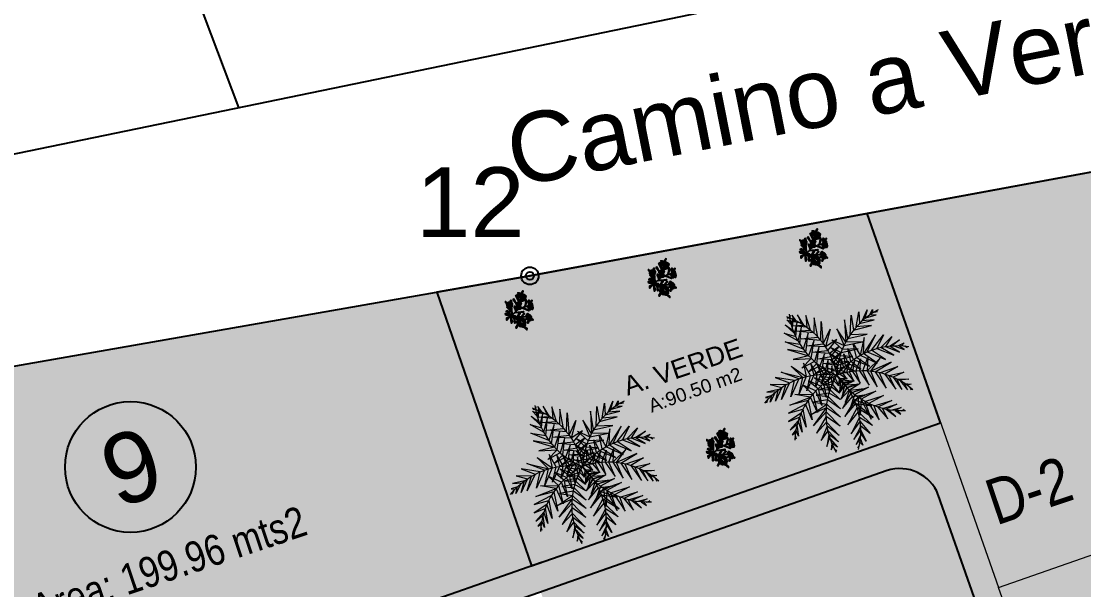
# Model space of a CAD drawing. Header units: millimetres. Extents: x 607619 to 1211550, y 1310734 to 2622648.
# Drawn here: x 607860.08 to 607900.61, y 1311020.18 to 1311041.88 of the extents above; entities that cross this region are included whole.
import ezdxf
from ezdxf.enums import TextEntityAlignment as Align

# ---------------------------------------------------------------- set-up
doc = ezdxf.new("R2010")
doc.units = ezdxf.units.MM
doc.header["$PDMODE"] = 32
doc.header["$PDSIZE"] = 0.3
for name, color, linetype in [('FLORES', 7, 'Continuous'), ('MUEBLES', 1, 'Continuous'), ('PALME-1', 82, 'Continuous'), ('ROTULOS LOTES', 1, 'Continuous'), ('texto', 7, 'Continuous')]:
    doc.layers.add(name, color=color, linetype=linetype)
doc.styles.add('PUNTOS PI', font='arial.ttf', dxfattribs={"height": 2.75})
doc.styles.add('ROTULOS', font='arial.ttf', dxfattribs={"height": 3})
doc.styles.get("Standard").update_dxf_attribs({"font": 'arial.ttf'})
doc.styles.add('TSN - Arial Narrow', font='ARIALN.TTF')
doc.dimstyles.new('COTAS LINDEROS', dxfattribs={"dimscale": 40, "dimtxt": 2.75, "dimasz": 0.06, "dimexe": 0.005, "dimexo": 0.005, "dimgap": 0.005, "dimtad": 2, "dimzin": 0, "dimdsep": 46, "dimtxsty": 'PUNTOS PI', "dimcen": 0.09, "dimclrd": 1, "dimclre": 1, "dimclrt": 3, "dimadec": 0, "dimazin": 0, "dimtfac": 1, "dimtofl": 0, "dimtmove": 0, "dimatfit": 3, "dimldrblk": 'ARCHTICK', "dimfxl": 1, "dimtolj": 1, "dimtzin": 0, "dimarcsym": 0})

# ---------------------------------------------------------------- blocks, each defined once
blk = doc.blocks.new('A$C48C97B70')
at = {"layer": 'PALME-1', "lineweight": 5}
for p, q in [((2.072, 6.54), (2.171, 6.533)), ((2.216, 6.497), (2.072, 6.54)), ((2.109, 6.384), (2.41, 6.325)), ((2.556, 6.176), (2.109, 6.384)), ((2.315, 6.6), (2.309, 6.418)), ((2.41, 6.325), (2.315, 6.6)), ((2.552, 6.547), (2.605, 6.122)), ((2.687, 6.026), (2.552, 6.547)), ((2.903, 6.407), (2.793, 5.89)), ((2.912, 5.72), (2.903, 6.407)), ((3.221, 6.198), (3.009, 5.561)), ((3.129, 5.334), (3.221, 6.198)), ((2.171, 6.148), (2.687, 6.026)), ((2.793, 5.89), (2.171, 6.148)), ((2.251, 5.877), (2.912, 5.72)), ((3.009, 5.561), (2.251, 5.877)), ((3.21, 5.152), (3.477, 5.948)), ((3.477, 5.948), (3.277, 4.976)), ((2.388, 5.472), (3.129, 5.334)), ((3.21, 5.152), (2.388, 5.472)), ((3.277, 4.976), (3.756, 5.506)), ((3.756, 5.506), (3.328, 4.818)), ((2.535, 5.1), (3.277, 4.976)), ((3.328, 4.818), (2.535, 5.1)), ((2.683, 4.767), (3.377, 4.635)), ((3.409, 4.484), (2.683, 4.767)), ((3.909, 4.977), (3.328, 4.818)), ((3.377, 4.635), (3.909, 4.977)), ((1.109, 4.315), (1.959, 3.803)), ((1.771, 3.798), (1.109, 4.315)), ((1.619, 4.431), (2.125, 3.798)), ((1.959, 3.803), (1.619, 4.431)), ((2.169, 4.399), (2.125, 3.798)), ((2.314, 3.783), (2.169, 4.399)), ((2.483, 4.305), (2.467, 3.763)), ((2.621, 3.736), (2.483, 4.305)), ((2.871, 4.392), (3.435, 4.33)), ((3.454, 4.176), (2.871, 4.392)), ((3.925, 4.65), (3.409, 4.484)), ((3.435, 4.33), (3.925, 4.65)), ((3.893, 4.364), (3.454, 4.176)), ((3.464, 4.032), (3.893, 4.364)), ((3.945, 3.747), (4.03, 4.282)), ((4.03, 4.282), (4.076, 3.806)), ((4.221, 3.864), (4.266, 4.448)), ((4.266, 4.448), (4.368, 3.915)), ((4.516, 3.959), (4.561, 4.59)), ((4.561, 4.59), (4.7, 4.004)), ((5.099, 4.709), (4.7, 4.004)), ((4.863, 4.035), (5.099, 4.709)), ((5.621, 4.675), (4.863, 4.035)), ((5.049, 4.06), (5.621, 4.675)), ((5.248, 4.076), (5.963, 4.571)), ((5.963, 4.571), (5.505, 4.079)), ((5.691, 4.07), (6.298, 4.391)), ((6.298, 4.391), (5.897, 4.047)), ((0.485, 3.926), (0.936, 3.651)), ((1.136, 3.706), (0.485, 3.926)), ((0.788, 4.157), (1.318, 3.745)), ((1.572, 3.782), (0.788, 4.157)), ((1.771, 3.798), (1.195, 3.13)), ((1.595, 3.144), (1.959, 3.803)), ((2.125, 3.798), (1.595, 3.144)), ((2.742, 4.179), (2.773, 3.702)), ((2.911, 3.665), (2.742, 4.179)), ((2.956, 4.034), (3.027, 3.628)), ((3.19, 3.57), (2.956, 4.034)), ((3.012, 4.138), (3.464, 4.032)), ((3.469, 3.911), (3.012, 4.138)), ((3.181, 3.857), (3.468, 3.739)), ((3.462, 3.617), (3.181, 3.857)), ((3.468, 3.739), (3.827, 4.113)), ((3.827, 4.113), (3.469, 3.911)), ((3.685, 3.61), (3.842, 4.104)), ((3.842, 4.104), (3.836, 3.693)), ((4.076, 3.806), (4.544, 3.399)), ((4.544, 3.399), (4.221, 3.864)), ((4.368, 3.915), (4.964, 3.413)), ((4.964, 3.413), (4.516, 3.959)), ((4.7, 4.004), (5.327, 3.442)), ((5.327, 3.442), (4.863, 4.035)), ((5.049, 4.06), (5.724, 3.492)), ((5.724, 3.492), (5.248, 4.076)), ((5.505, 4.079), (6.145, 3.565)), ((6.145, 3.565), (5.691, 4.07)), ((5.897, 4.047), (6.422, 3.625)), ((6.068, 4.019), (6.59, 4.15)), ((6.422, 3.625), (6.068, 4.019)), ((6.59, 4.15), (6.19, 3.993)), ((6.261, 3.976), (6.658, 3.683)), ((6.462, 3.919), (6.749, 3.967)), ((6.658, 3.683), (6.462, 3.919)), ((6.749, 3.967), (6.592, 3.874)), ((6.706, 3.831), (6.813, 3.725)), ((6.813, 3.725), (6.759, 3.809)), ((0.108, 3.437), (0.277, 3.37)), ((0.398, 3.434), (0.108, 3.437)), ((0.236, 3.642), (0.655, 3.551)), ((0.772, 3.596), (0.236, 3.642)), ((0.588, 3.523), (0.242, 3.171)), ((0.242, 3.171), (0.398, 3.434)), ((0.936, 3.651), (0.485, 3.15)), ((0.485, 3.15), (0.772, 3.596)), ((1.318, 3.745), (0.768, 3.135)), ((0.768, 3.135), (1.136, 3.706)), ((1.195, 3.13), (1.572, 3.782)), ((1.958, 3.173), (2.314, 3.783)), ((2.467, 3.763), (1.958, 3.173)), ((2.375, 3.225), (2.621, 3.736)), ((2.773, 3.702), (2.375, 3.225)), ((2.661, 3.273), (2.911, 3.665)), ((3.027, 3.628), (2.661, 3.273)), ((2.982, 3.339), (3.19, 3.57)), ((3.302, 3.524), (2.982, 3.339)), ((3.333, 3.347), (3.387, 2.981)), ((3.581, 3.546), (3.927, 3.415)), ((3.927, 3.415), (3.685, 3.61)), ((3.836, 3.693), (4.254, 3.401)), ((4.254, 3.401), (3.945, 3.747)), ((0.172, 3.309), (0.083, 3.188)), ((0.083, 3.188), (0.123, 3.278)), ((2.305, 2.87), (2.804, 2.657)), ((2.885, 2.79), (2.305, 2.87)), ((2.517, 3.065), (2.973, 2.919)), ((3.058, 3.034), (2.517, 3.065)), ((3.248, 3.258), (2.731, 3.212)), ((2.731, 3.212), (3.134, 3.129)), ((2.973, 2.919), (3.27, 2.374)), ((3.331, 2.658), (3.058, 3.034)), ((3.134, 3.129), (3.331, 2.658)), ((3.387, 2.981), (3.248, 3.258)), ((3.534, 3.189), (3.34, 2.708)), ((3.34, 2.708), (3.598, 3.029)), ((3.647, 2.918), (3.373, 2.451)), ((3.494, 3.304), (3.845, 3.186)), ((3.845, 3.186), (3.534, 3.189)), ((3.598, 3.029), (4.106, 2.989)), ((4.106, 2.989), (3.647, 2.918)), ((2.103, 2.613), (2.646, 2.352)), ((2.729, 2.522), (2.103, 2.613)), ((3.166, 1.967), (2.729, 2.522)), ((2.804, 2.657), (3.166, 1.967)), ((3.27, 2.374), (2.885, 2.79)), ((3.373, 2.451), (3.71, 2.789)), ((3.785, 2.652), (3.45, 2.173)), ((3.45, 2.173), (3.866, 2.519)), ((3.953, 2.391), (3.586, 1.876)), ((3.71, 2.789), (4.331, 2.805)), ((4.331, 2.805), (3.785, 2.652)), ((3.866, 2.519), (4.646, 2.527)), ((4.646, 2.527), (3.953, 2.391)), ((1.792, 1.596), (2.581, 2.199)), ((2.516, 2.023), (1.792, 1.596)), ((1.871, 2.113), (2.646, 2.352)), ((2.581, 2.199), (1.871, 2.113)), ((2.516, 2.023), (2.926, 1.242)), ((3.06, 1.619), (2.581, 2.199)), ((2.646, 2.352), (3.06, 1.619)), ((3.586, 1.876), (4.066, 2.239)), ((3.926, 1.441), (4.066, 2.239)), ((4.172, 2.112), (3.926, 1.441)), ((4.066, 2.239), (4.908, 2.274)), ((4.908, 2.274), (4.172, 2.112)), ((4.35, 1.136), (4.172, 2.112)), ((4.3, 1.974), (5.183, 1.983)), ((4.3, 1.974), (4.35, 1.136)), ((5.183, 1.983), (4.444, 1.835)), ((2.457, 1.832), (1.821, 1.24)), ((1.821, 1.24), (2.399, 1.582)), ((2.399, 1.582), (2.764, 0.846)), ((2.926, 1.242), (2.457, 1.832)), ((4.444, 1.835), (4.68, 0.999)), ((4.68, 0.999), (4.639, 1.669)), ((4.639, 1.669), (5.461, 1.659)), ((5.461, 1.659), (4.789, 1.558)), ((4.789, 1.558), (5.053, 0.924)), ((5.053, 0.924), (4.963, 1.444)), ((4.963, 1.444), (5.636, 1.437)), ((5.636, 1.437), (5.112, 1.358)), ((2.369, 1.398), (1.925, 0.874)), ((1.925, 0.874), (2.347, 1.192)), ((2.338, 1.019), (2.097, 0.538)), ((2.647, 0.589), (2.338, 1.019)), ((2.347, 1.192), (2.647, 0.589)), ((2.764, 0.846), (2.369, 1.398)), ((5.112, 1.358), (5.431, 0.925)), ((5.431, 0.925), (5.223, 1.3)), ((5.289, 1.268), (5.782, 1.241)), ((5.782, 1.241), (5.48, 1.184)), ((5.48, 1.184), (5.67, 0.964)), ((5.67, 0.964), (5.609, 1.136)), ((5.724, 1.097), (5.874, 1.11)), ((5.874, 1.11), (5.78, 1.08)), ((2.097, 0.538), (2.337, 0.894)), ((2.351, 0.612), (2.242, 0.343)), ((2.242, 0.343), (2.366, 0.476)), ((2.338, 0.821), (2.539, 0.37)), ((2.539, 0.37), (2.351, 0.612)), ((2.384, 0.355), (2.464, 0.229)), ((2.464, 0.229), (2.394, 0.298))]:
    blk.add_line(p, q, dxfattribs=at)
for points in [[(2.17, 5.812), (1.897, 6.276), (2.16, 5.937)], [(2.155, 6.219), (2.027, 6.48), (2.16, 6.356)], [(2.156, 6.01), (2.325, 6.474), (2.155, 6.219)], [(2.17, 6.478), (2.241, 6.61), (2.176, 6.535)], [(2.191, 5.641), (2.448, 6.263), (2.17, 5.812)], [(2.227, 5.436), (1.748, 5.928), (2.191, 5.641)], [(2.271, 5.255), (2.584, 6.015), (2.227, 5.436)], [(4.393, 4.884), (4.496, 5.717), (4.256, 4.754)], [(4.545, 5.014), (4.834, 5.833), (4.75, 5.166)], [(4.907, 5.267), (5.211, 5.884), (5.087, 5.37)], [(5.242, 5.447), (5.588, 5.859), (5.357, 5.498)], [(5.621, 5.597), (5.824, 5.804), (5.752, 5.637)], [(2.346, 5.01), (1.67, 5.556), (2.271, 5.255)], [(2.418, 4.824), (2.773, 5.631), (2.346, 5.01)], [(2.57, 4.504), (2.932, 5.265), (2.495, 4.652)], [(4.256, 4.754), (4.053, 5.439), (4.142, 4.634)], [(4.75, 5.166), (5.571, 5.125), (4.907, 5.267)], [(5.087, 5.37), (5.76, 5.335), (5.242, 5.447)], [(5.424, 5.526), (5.918, 5.521), (5.621, 5.597)], [(5.87, 5.669), (6.018, 5.646), (5.926, 5.682)], [(2.418, 4.824), (1.666, 5.198), (2.495, 4.652)], [(2.749, 4.211), (3.062, 4.925), (2.665, 4.34)], [(4.019, 4.489), (3.686, 5.027), (4.142, 4.634)], [(4.142, 4.634), (4.98, 4.546), (4.256, 4.754)], [(4.393, 4.884), (5.273, 4.819), (4.545, 5.014)], [(2.495, 4.652), (1.781, 4.688), (2.57, 4.504)], [(2.665, 4.34), (2.047, 4.205), (2.57, 4.504)], [(2.936, 3.961), (3.195, 4.526), (2.84, 4.084)], [(3.681, 3.983), (3.437, 4.467), (3.752, 4.108)], [(3.836, 4.239), (3.531, 4.739), (3.925, 4.367)], [(3.925, 4.367), (4.703, 4.31), (4.019, 4.489)], [(2.84, 4.084), (2.267, 3.963), (2.749, 4.211)], [(3.03, 3.852), (2.492, 3.783), (2.936, 3.961)], [(3.112, 3.763), (3.275, 4.247), (3.03, 3.852)], [(3.325, 3.56), (3.354, 3.929), (3.235, 3.642)], [(3.551, 3.72), (3.388, 4.212), (3.624, 3.876)], [(3.624, 3.876), (4.134, 3.884), (3.681, 3.983)], [(3.752, 4.108), (4.371, 4.052), (3.836, 4.239)], [(4.023, 3.434), (4.383, 3.838), (4.165, 3.413)], [(4.318, 3.383), (4.671, 3.85), (4.469, 3.347)], [(4.618, 3.304), (4.996, 3.811), (4.797, 3.243)], [(2.338, 3.057), (1.86, 3.471), (2.176, 2.959)], [(2.614, 3.199), (2.169, 3.579), (2.474, 3.131)], [(2.892, 3.311), (2.453, 3.629), (2.757, 3.26)], [(3.173, 3.397), (2.712, 3.637), (3.007, 3.35)], [(3.235, 3.642), (2.716, 3.653), (3.112, 3.763)], [(3.007, 3.35), (2.918, 2.847), (2.892, 3.311)], [(3.291, 3.426), (3.14, 3.089), (3.173, 3.397)], [(3.504, 3.607), (3.861, 3.703), (3.551, 3.72)], [(3.608, 3.461), (3.828, 3.163), (3.73, 3.458)], [(3.73, 3.458), (4.128, 3.79), (3.902, 3.447)], [(3.902, 3.447), (4.096, 2.975), (4.023, 3.434)], [(4.165, 3.413), (4.34, 2.817), (4.318, 3.383)], [(4.469, 3.347), (4.701, 2.603), (4.618, 3.304)], [(4.951, 3.181), (5.513, 3.622), (4.797, 3.243)], [(1.889, 2.751), (1.05, 2.782), (2.039, 2.865)], [(2.039, 2.865), (1.395, 3.175), (2.176, 2.959)], [(2.176, 2.959), (2.13, 2.118), (2.039, 2.865)], [(2.474, 3.131), (2.407, 2.354), (2.338, 3.057)], [(2.757, 3.26), (2.714, 2.641), (2.614, 3.199)], [(3.645, 3.048), (3.314, 2.661), (3.689, 2.935)], [(3.524, 3.316), (3.359, 2.985), (3.577, 3.207)], [(3.577, 3.207), (4.054, 3.003), (3.645, 3.048)], [(3.689, 2.935), (4.213, 2.799), (3.735, 2.799)], [(4.797, 3.243), (5.023, 2.432), (4.951, 3.181)], [(5.122, 3.102), (5.935, 3.312), (4.951, 3.181)], [(5.122, 3.102), (5.384, 2.259), (5.298, 3.008)], [(5.298, 3.008), (6.166, 3.04), (5.516, 2.873)], [(5.516, 2.873), (5.778, 2.094), (5.667, 2.764)], [(1.737, 2.622), (0.883, 2.467), (1.554, 2.443)], [(1.554, 2.443), (1.465, 1.626), (1.429, 2.305)], [(1.889, 2.751), (1.814, 1.872), (1.737, 2.622)], [(3.815, 2.498), (3.259, 1.952), (3.845, 2.347)], [(3.735, 2.799), (3.284, 2.372), (3.778, 2.649)], [(3.778, 2.649), (4.355, 2.548), (3.815, 2.498)], [(5.667, 2.764), (6.352, 2.708), (5.829, 2.634)], [(5.829, 2.634), (6.043, 1.995), (5.957, 2.518)], [(5.957, 2.518), (6.468, 2.348), (6.047, 2.431)], [(6.097, 2.378), (6.274, 1.917), (6.236, 2.221)], [(1.198, 2.002), (0.737, 1.726), (1.13, 1.897)], [(1.429, 2.305), (0.772, 2.102), (1.299, 2.143)], [(1.299, 2.143), (1.227, 1.473), (1.198, 2.002)], [(3.872, 2.159), (3.253, 1.588), (3.887, 1.994)], [(3.845, 2.347), (4.468, 2.241), (3.872, 2.159)], [(3.887, 1.994), (4.536, 1.694), (3.872, 2.159)], [(3.895, 1.806), (4.452, 1.178), (3.887, 1.994)], [(6.236, 2.221), (6.503, 2.108), (6.321, 2.114)], [(6.394, 2.016), (6.426, 1.87), (6.427, 1.969)], [(0.99, 1.652), (0.753, 1.484), (0.93, 1.529)], [(1.092, 1.835), (1.018, 1.347), (0.99, 1.652)], [(3.895, 1.806), (3.264, 1.188), (3.891, 1.606)], [(3.891, 1.606), (4.315, 0.848), (3.87, 1.351)], [(0.88, 1.418), (0.879, 1.268), (0.858, 1.364)], [(3.87, 1.351), (3.296, 0.762), (3.843, 1.166)], [(3.8, 0.963), (3.329, 0.481), (3.756, 0.796)], [(3.843, 1.166), (4.104, 0.531), (3.8, 0.963)], [(3.694, 0.607), (3.365, 0.24), (3.618, 0.413)], [(3.756, 0.796), (3.836, 0.264), (3.718, 0.676)], [(3.507, 0.179), (3.392, 0.083), (3.48, 0.128)], [(3.618, 0.413), (3.639, 0.123), (3.562, 0.288)]]:
    blk.add_lwpolyline(points, dxfattribs=at)
for centre, start, end in [((5.589, 6.144), 171.0105, 231.4464), ((6.694, 2.334), 100.4762, 160.9122), ((4.041, 0.074), 99.9493, 160.3853), ((0.46, 1.763), 329.1163, 29.5523), ((3.594, 0.025), 32.0006, 92.4366)]:
    blk.add_arc(centre, 3.435, start, end, dxfattribs=at)
at = {"layer": 'PALME-1', "lineweight": 5, "extrusion": (0, 0, -1)}
for centre, major_axis, start_param, end_param in [((0.035, 3.843), (2.429, 2.429), -0.156897, 0.89791), ((5.421, 0.645), (-2.429, 2.429), 0.173647, 1.228454), ((1.947, 0.368), (-2.429, 2.429), 0.182844, 1.237651), ((5.771, 0.927), (2.429, 2.429), 3.700109, 4.754916), ((6.759, 4.372), (-2.429, 2.429), 4.173367, 5.228174)]:
    blk.add_ellipse(centre, major_axis=major_axis, ratio=1, start_param=start_param, end_param=end_param, dxfattribs=at)
blk = doc.blocks.new('FLORES-1')
at = {"color": 86, "linetype": 'Continuous'}
for p, q in [((-0.188, 0.272), (-0.183, 0.181)), ((-0.159, 0.155), (-0.182, 0.283)), ((0.05, 0.385), (0.045, 0.422)), ((0.05, 0.382), (0.061, 0.281)), ((0.054, 0.385), (0.068, 0.419)), ((0.23, 0.294), (0.188, 0.231)), ((-0.183, 0.181), (-0.159, 0.155)), ((-0.141, 0.099), (-0.027, -0.013)), ((-0.074, 0.088), (-0.105, 0.101)), ((-0.064, 0.077), (-0.101, 0.09)), ((0.056, 0.146), (-0.002, 0.01)), ((0.168, 0.017), (0.07, -0.012)), ((0.168, 0.017), (0.196, 0.029))]:
    blk.add_line(p, q, dxfattribs=at)
at = {"color": 1, "linetype": 'Continuous'}
for p, q in [((-0.183, 0.183), (-0.196, 0.169)), ((0.056, 0.146), (0.064, 0.192)), ((0.069, 0.177), (0.069, 0.199))]:
    blk.add_line(p, q, dxfattribs=at)
for points in [[(0.084, 0.441), (0.152, 0.44), (0.085, 0.447), (0.124, 0.455), (0.072, 0.453), (0.087, 0.468), (0.06, 0.456), (0.064, 0.474), (0.051, 0.456), (0.05, 0.474), (0.045, 0.457), (0.036, 0.47), (0.04, 0.457), (0.023, 0.465), (0.033, 0.457), (0.015, 0.47), (0.017, 0.454), (-0.001, 0.459), (0.011, 0.451), (-0.017, 0.462), (-0.001, 0.45), (-0.035, 0.448), (-0.004, 0.442), (-0.047, 0.437), (0.006, 0.44), (-0.037, 0.419), (0.016, 0.439), (-0.004, 0.418), (0.022, 0.443), (0.016, 0.409), (0.033, 0.442), (0.036, 0.418), (0.042, 0.442), (0.05, 0.41), (0.048, 0.441), (0.076, 0.417), (0.065, 0.439), (0.107, 0.412), (0.074, 0.44), (0.127, 0.42), (0.089, 0.442)], [(-0.161, 0.17), (-0.138, 0.187), (-0.16, 0.156), (-0.125, 0.173), (-0.153, 0.149), (-0.107, 0.154), (-0.149, 0.14), (-0.102, 0.131), (-0.151, 0.128), (-0.104, 0.11), (-0.151, 0.116), (-0.105, 0.094), (-0.159, 0.11), (-0.131, 0.072), (-0.17, 0.108), (-0.151, 0.054), (-0.173, 0.105), (-0.174, 0.045), (-0.182, 0.107), (-0.196, 0.04), (-0.198, 0.11), (-0.221, 0.046), (-0.215, 0.11), (-0.243, 0.051), (-0.228, 0.109), (-0.27, 0.068), (-0.238, 0.119), (-0.29, 0.093), (-0.248, 0.129), (-0.305, 0.123), (-0.257, 0.144), (-0.311, 0.148), (-0.257, 0.153), (-0.304, 0.169), (-0.253, 0.161), (-0.287, 0.186), (-0.248, 0.17), (-0.262, 0.201), (-0.24, 0.176), (-0.237, 0.213), (-0.23, 0.179), (-0.217, 0.217), (-0.218, 0.176), (-0.199, 0.215), (-0.205, 0.178), (-0.188, 0.215), (-0.195, 0.173)], [(-0.157, 0.318), (-0.107, 0.327), (-0.161, 0.329), (-0.128, 0.346), (-0.163, 0.335), (-0.148, 0.355), (-0.167, 0.338), (-0.169, 0.36), (-0.176, 0.339), (-0.18, 0.36), (-0.181, 0.338), (-0.191, 0.359), (-0.192, 0.336), (-0.209, 0.354), (-0.2, 0.336), (-0.227, 0.342), (-0.209, 0.328), (-0.239, 0.333), (-0.212, 0.32), (-0.244, 0.321), (-0.209, 0.317), (-0.238, 0.301), (-0.202, 0.317), (-0.228, 0.286), (-0.194, 0.311), (-0.202, 0.277), (-0.182, 0.31), (-0.176, 0.275), (-0.173, 0.31), (-0.152, 0.282), (-0.163, 0.32), (-0.123, 0.296), (-0.161, 0.315)], [(0.149, 0.231), (0.179, 0.239), (0.147, 0.224), (0.194, 0.21), (0.144, 0.217), (0.19, 0.193), (0.15, 0.195), (0.17, 0.167), (0.12, 0.192), (0.135, 0.159), (0.112, 0.2), (0.11, 0.152), (0.101, 0.196)], [(0.271, 0.347), (0.243, 0.307), (0.28, 0.334), (0.258, 0.297), (0.289, 0.324), (0.268, 0.282), (0.294, 0.316), (0.29, 0.273), (0.305, 0.315), (0.317, 0.258), (0.315, 0.304), (0.35, 0.265), (0.327, 0.307), (0.374, 0.287), (0.344, 0.313), (0.369, 0.309), (0.332, 0.326), (0.352, 0.33), (0.324, 0.336), (0.331, 0.347), (0.316, 0.346), (0.319, 0.362), (0.304, 0.362), (0.306, 0.384), (0.293, 0.373), (0.294, 0.392), (0.278, 0.386), (0.273, 0.409), (0.265, 0.386), (0.251, 0.419), (0.262, 0.377), (0.224, 0.401), (0.259, 0.375), (0.21, 0.378), (0.259, 0.367), (0.215, 0.357), (0.268, 0.358), (0.22, 0.342), (0.271, 0.351), (0.226, 0.329), (0.266, 0.341)], [(-0.177, 0.172), (-0.183, 0.168), (-0.179, 0.175)], [(-0.169, 0.164), (-0.172, 0.161), (-0.169, 0.165)], [(-0.166, 0.196), (-0.161, 0.206), (-0.167, 0.2)], [(-0.161, 0.176), (-0.147, 0.195), (-0.163, 0.183)], [(0.079, 0.181), (0.071, 0.145), (0.07, 0.173)], [(0.081, 0.193), (0.082, 0.199), (0.083, 0.195)], [(0.099, 0.195), (0.086, 0.154), (0.085, 0.185)], [(0.225, 0.069), (0.258, 0.082), (0.237, 0.065), (0.264, 0.069), (0.237, 0.056), (0.266, 0.058), (0.237, 0.05), (0.272, 0.045), (0.243, 0.04), (0.273, 0.027), (0.245, 0.035), (0.257, 0.006), (0.236, 0.028), (0.245, -0.007), (0.232, 0.025), (0.222, -0.015), (0.224, 0.023), (0.2, -0.002), (0.211, 0.024), (0.176, 0.009), (0.206, 0.034), (0.159, 0.034), (0.197, 0.043), (0.157, 0.052), (0.192, 0.054), (0.163, 0.077), (0.196, 0.063), (0.188, 0.095), (0.202, 0.068), (0.213, 0.106), (0.218, 0.075), (0.244, 0.104), (0.229, 0.067)]]:
    blk.add_lwpolyline(points, dxfattribs=at)
at = {"color": 50, "linetype": 'Continuous'}
for points in [[(0.043, 0.454), (0.04, 0.455), (0.029, 0.455), (0.02, 0.453), (0.007, 0.451), (-0.004, 0.448), (-0.008, 0.445), (-0.004, 0.442), (0.015, 0.441), (0.033, 0.442), (0.055, 0.441), (0.069, 0.441), (0.084, 0.443), (0.081, 0.452), (0.067, 0.455), (0.053, 0.455), (0.039, 0.453)], [(-0.161, 0.317), (-0.16, 0.319), (-0.16, 0.324), (-0.162, 0.328), (-0.169, 0.335), (-0.171, 0.336), (-0.182, 0.337), (-0.192, 0.335), (-0.203, 0.327), (-0.207, 0.32), (-0.204, 0.314), (-0.198, 0.311), (-0.188, 0.312), (-0.178, 0.313), (-0.167, 0.315), (-0.159, 0.317)], [(0.117, 0.232), (0.11, 0.234), (0.1, 0.236), (0.088, 0.236), (0.074, 0.234), (0.063, 0.228), (0.054, 0.219), (0.051, 0.211), (0.054, 0.204), (0.063, 0.201), (0.08, 0.2), (0.086, 0.199)], [(0.104, 0.197), (0.108, 0.196), (0.124, 0.195), (0.137, 0.199), (0.144, 0.211), (0.139, 0.22), (0.136, 0.222)], [(0.278, 0.38), (0.271, 0.381), (0.263, 0.378), (0.262, 0.372), (0.268, 0.362), (0.275, 0.351), (0.288, 0.337), (0.301, 0.321), (0.317, 0.307), (0.326, 0.313), (0.322, 0.329), (0.315, 0.34), (0.307, 0.35), (0.294, 0.366), (0.28, 0.377)], [(0.231, 0.049), (0.23, 0.053), (0.227, 0.057), (0.219, 0.062), (0.207, 0.062), (0.2, 0.056), (0.204, 0.049), (0.207, 0.041), (0.214, 0.031), (0.224, 0.03), (0.232, 0.031), (0.237, 0.039), (0.234, 0.048), (0.23, 0.052)]]:
    blk.add_lwpolyline(points, dxfattribs=at)
at = {"color": 86, "linetype": 'Continuous'}
for points in [[(0.102, 0.471), (0.12, 0.499), (0.122, 0.485), (0.114, 0.464)], [(-0.219, 0.287), (-0.27, 0.256), (-0.269, 0.243), (-0.208, 0.289)], [(-0.217, 0.356), (-0.235, 0.368), (-0.251, 0.364), (-0.223, 0.355)], [(-0.17, 0.299), (-0.144, 0.266), (-0.019, -0.02)], [(-0.136, 0.247), (-0.09, 0.317), (-0.09, 0.296), (-0.132, 0.248)], [(-0.104, 0.181), (-0.069, 0.258), (-0.065, 0.242), (-0.102, 0.175)], [(0.062, 0.261), (-0.009, 0.344), (-0.042, 0.357), (0.067, 0.244)], [(0.041, 0.367), (-0.039, 0.398), (-0.032, 0.385), (0.038, 0.363)], [(0.024, 0.093), (-0.016, 0.254), (-0.03, 0.244), (0.026, 0.082)], [(0.078, 0.41), (0.053, 0.382)], [(0.06, 0.318), (0.146, 0.399), (0.146, 0.372), (0.056, 0.312)], [(0.062, 0.168), (0.163, 0.241), (0.154, 0.275), (0.06, 0.167)], [(0.194, 0.245), (0.178, 0.395), (0.192, 0.388), (0.198, 0.257), (0.217, 0.334), (0.218, 0.299), (0.203, 0.259)], [(0.196, 0.245), (0.339, 0.231), (0.342, 0.253), (0.198, 0.247)], [(0.333, 0.356), (0.368, 0.404), (0.371, 0.393), (0.338, 0.35)], [(-0.3, 0.135), (-0.385, 0.181), (-0.363, 0.19), (-0.305, 0.159)], [(-0.223, 0.04), (-0.262, -0.01), (-0.273, -0.009), (-0.233, 0.049)], [(-0.078, 0.029), (-0.159, 0.014), (-0.167, 0.003), (-0.073, 0.029)], [(-0.071, 0.106), (-0.022, 0.181), (-0.019, 0.155), (-0.068, 0.101)], [(0.004, -0.008), (-0.032, 0.064), (-0.046, 0.045), (0.001, -0.001)], [(-0.003, 0.006), (0.12, -0.041), (0.116, -0.073), (0.006, -0.002)], [(0, 0.014), (0.133, 0.064), (0.132, 0.042), (0.004, 0.013)], [(0.044, 0.117), (0.149, 0.129), (0.134, 0.111), (0.045, 0.114)], [(0.129, 0.002), (0.184, -0.022), (0.193, -0.017), (0.134, 0.002)], [(0.179, 0.183), (0.282, 0.17), (0.286, 0.151), (0.178, 0.18)], [(0.262, 0.015), (0.304, -0.01), (0.288, -0.016), (0.26, 0.004)], [(0.264, 0.078), (0.276, 0.111), (0.287, 0.094), (0.268, 0.079)], [(-0.019, -0.02), (-0.132, -0.038), (-0.144, -0.059), (-0.021, -0.02)], [(0.01, -0.004), (-0.054, -0.123), (-0.011, -0.107), (0.004, -0.008)], [(0.006, -0.002), (0.047, -0.107), (0.08, -0.101), (0.01, -0.004)]]:
    blk.add_lwpolyline(points, dxfattribs=at)
at = {"color": 50, "linetype": 'Continuous'}
blk.add_lwpolyline([(-0.175, 0.155), (-0.175, 0.155), (-0.179, 0.155), (-0.183, 0.156), (-0.186, 0.157), (-0.188, 0.159), (-0.19, 0.16), (-0.192, 0.161), (-0.195, 0.162), (-0.205, 0.167), (-0.215, 0.171), (-0.232, 0.17), (-0.243, 0.162), (-0.249, 0.153), (-0.246, 0.139), (-0.236, 0.123), (-0.222, 0.119), (-0.202, 0.116), (-0.186, 0.113), (-0.165, 0.111), (-0.156, 0.13), (-0.161, 0.146)], close=True, dxfattribs=at)
blk = doc.blocks.new('arbusto5')
at = {"layer": 'FLORES'}
blk.add_blockref('FLORES-1', (0.144, 0.059), dxfattribs=at)
blk = doc.blocks.new('_ArchTick')
at = {"color": 0, "linetype": 'ByBlock', "const_width": 0.15}
blk.add_lwpolyline([(-0.5, -0.5), (0.5, 0.5)], dxfattribs=at)
blk = doc.blocks.new('*D81')
at = {"color": 7, "lineweight": -2, "transparency": 16777216}
blk.add_line((607773.245, 1311011.33), (607770.818, 1311018.459), dxfattribs=at)
at = {"layer": 'Defpoints', "color": 0, "transparency": 16777216}
for p in [(607770.818, 1311018.459), (607770.818, 1311018.459), (607773.245, 1311011.33)]:
    blk.add_point(p, dxfattribs=at)
at = {"color": 7, "lineweight": -2, "transparency": 16777216, "xscale": 0.8, "yscale": 0.8, "zscale": 0.8}
for p, rotation in [((607770.818, 1311018.459), 108.8013317098088), ((607773.245, 1311011.33), 288.8013317098088)]:
    blk.add_blockref('_ArchTick', p, dxfattribs=dict(at, rotation=rotation))
at = {"color": 7, "transparency": 16777216, "insert": (607771.263, 1311014.632), "char_height": 2.75, "width": 591.55013, "attachment_point": 5, "rotation": 288.8013, "style": 'PUNTOS PI'}
blk.add_mtext('\\A1;{\\fArial|b1|i0|c0|p34;\\H0.43636x;5.23M}', dxfattribs=at)
blk = doc.blocks.new('*D82')
at = {"color": 7, "lineweight": -2, "transparency": 16777216}
blk.add_line((607924.951, 1311040.666), (607922.136, 1311049.675), dxfattribs=at)
at = {"layer": 'Defpoints', "color": 0, "transparency": 16777216}
for p in [(607922.136, 1311049.675), (607922.136, 1311049.675), (607924.951, 1311040.666)]:
    blk.add_point(p, dxfattribs=at)
at = {"color": 7, "lineweight": -2, "transparency": 16777216, "xscale": 0.8, "yscale": 0.8, "zscale": 0.8}
for p, rotation in [((607922.136, 1311049.675), 107.3516374005312), ((607924.951, 1311040.666), 287.3516374005312)]:
    blk.add_blockref('_ArchTick', p, dxfattribs=dict(at, rotation=rotation))
at = {"color": 7, "transparency": 16777216, "insert": (607922.767, 1311044.928), "char_height": 2.75, "width": 591.55013, "attachment_point": 5, "rotation": 287.3516, "style": 'PUNTOS PI'}
blk.add_mtext('\\A1;{\\fArial|b1|i0|c0|p34;\\H0.43636x;5.86 M}', dxfattribs=at)
blk = doc.blocks.new('*D83')
at = {"color": 7, "lineweight": -2, "transparency": 16777216}
blk.add_line((607840.903, 1311025.406), (607838.476, 1311032.535), dxfattribs=at)
at = {"layer": 'Defpoints', "color": 0, "transparency": 16777216}
for p in [(607838.476, 1311032.535), (607838.476, 1311032.535), (607840.903, 1311025.406)]:
    blk.add_point(p, dxfattribs=at)
at = {"color": 7, "lineweight": -2, "transparency": 16777216, "xscale": 0.8, "yscale": 0.8, "zscale": 0.8}
for p, rotation in [((607838.476, 1311032.535), 108.8013317098088), ((607840.903, 1311025.406), 288.8013317098088)]:
    blk.add_blockref('_ArchTick', p, dxfattribs=dict(at, rotation=rotation))
at = {"color": 7, "transparency": 16777216, "insert": (607838.92, 1311028.708), "char_height": 2.75, "width": 591.55013, "attachment_point": 5, "rotation": 288.8013, "style": 'PUNTOS PI'}
blk.add_mtext('\\A1;{\\fArial|b1|i0|c0|p34;\\H0.43636x;3.67M}', dxfattribs=at)

msp = doc.modelspace()

# ---------------------------------------------------------------- hatches: boundary and pattern name
at = {"true_color": 0xafd9aa}
h = msp.add_hatch(color=9, dxfattribs=at)
h.dxf.hatch_style = 1
h.paths.add_polyline_path([(607923.449, 1311029.389), (607920.648, 1311039.057, -0.44354), (607919.754, 1311039.609), (607892.353, 1311034.539), (607895.152, 1311026.552), (607897.358, 1311020.259)])
at = {"true_color": 0xf8f6af}
h = msp.add_hatch(color=51, dxfattribs=at)
h.dxf.hatch_style = 1
h.paths.add_polyline_path([(607892.353, 1311034.539), (607879.483, 1311032.158), (607875.936, 1311031.537), (607879.547, 1311021.09), (607895.152, 1311026.552)])
h.paths.add_polyline_path([(607884.111, 1311026.624), (607887.862, 1311027.98), (607887.497, 1311028.991), (607883.746, 1311027.635)], flags=24)
h.paths.add_polyline_path([(607883.187, 1311027.154), (607887.985, 1311028.8), (607887.502, 1311030.208), (607882.703, 1311028.562)], flags=24)
at = {"true_color": 0xafd9aa}
h = msp.add_hatch(color=9, dxfattribs=at)
h.dxf.hatch_style = 1
h.paths.add_polyline_path([(607879.547, 1311021.09), (607875.936, 1311031.537), (607849.176, 1311026.854), (607854.241, 1311012.232)])
h = msp.add_hatch(color=9, dxfattribs=at)
h.dxf.hatch_style = 1
h.paths.add_polyline_path([(607923.449, 1311029.389), (607897.358, 1311020.259), (607901.771, 1311007.889), (607927.106, 1311016.768)])
at = {"true_color": 0x636466}
h = msp.add_hatch(color=251, dxfattribs=at)
h.dxf.hatch_style = 1
h.paths.add_polyline_path([(607893.041, 1311024.702, -0.410936), (607895.062, 1311023.8), (607905.216, 1310994.827), (607906.225, 1310995.181), (607901.771, 1311007.889), (607897.358, 1311020.259), (607895.152, 1311026.552), (607879.547, 1311021.09), (607854.241, 1311012.232), (607854.241, 1311012.232), (607834.624, 1311005.366), (607817.675, 1310999.433), (607814.453, 1311008.623), (607813.452, 1311008.259), (607816.704, 1310998.981, 0.351788), (607818.026, 1310998.411)])
at = {"true_color": 0xebebeb}
h = msp.add_hatch(color=7, dxfattribs=at)
h.dxf.hatch_style = 1
h.paths.add_polyline_path([(607895.062, 1311023.8, 0.397575), (607893.109, 1311024.726), (607879.896, 1311020.095), (607882.539, 1311012.552), (607888.593, 1311014.673, -0.433734), (607889.933, 1311014.013), (607897.556, 1311016.685)])

# ---------------------------------------------------------------- linework, layer by layer
for p, q in [((607868.373, 1311038.584), (607863.048, 1311052.755)), ((607893.109, 1311024.726), (607818.026, 1310998.411)), ((607905.216, 1310994.827), (607895.064, 1311023.795))]:
    msp.add_line(p, q)
at = {"color": 2}
for p, q in [((607920.451, 1311039.738), (607892.353, 1311034.539)), ((607879.925, 1311021.223), (607817.675, 1310999.433)), ((607879.925, 1311021.223), (607879.925, 1311021.223))]:
    msp.add_line(p, q, dxfattribs=at)
for points in [[(607760.933, 1311016.419), (607973.457, 1311060.263)], [(607895.152, 1311026.552), (607892.353, 1311034.539), (607879.483, 1311032.158), (607875.936, 1311031.537), (607879.547, 1311021.09), (607895.152, 1311026.552)]]:
    msp.add_lwpolyline(points)
msp.add_lwpolyline([(607839.588, 1310896.03), (607830.573, 1310908.801), (607810.381, 1310940.491), (607801.583, 1310954.054), (607791.991, 1310968.777), (607772.915, 1310998.183), (607768.409, 1311008.809), (607773.245, 1311011.33), (607786.499, 1311014.817), (607810.487, 1311019.25), (607840.903, 1311025.406), (607879.483, 1311032.158), (607920.451, 1311039.738), (607929.719, 1311007.753), (607945.976, 1310953.933), (607952.263, 1310933.662), (607906.049, 1310918.274), (607896.329, 1310915.127), (607875.115, 1310907.959)], close=True)
at = {"color": 4}
msp.add_lwpolyline([(607839.588, 1310896.03), (607830.573, 1310908.801), (607810.381, 1310940.491), (607801.583, 1310954.054), (607791.991, 1310968.777), (607772.915, 1310998.183), (607768.409, 1311008.809), (607773.245, 1311011.33), (607786.499, 1311014.817), (607810.487, 1311019.25), (607840.903, 1311025.406), (607879.483, 1311032.158), (607920.451, 1311039.738), (607929.719, 1311007.753), (607945.976, 1310953.933), (607952.263, 1310933.662), (607906.049, 1310918.274), (607896.329, 1310915.127), (607875.115, 1310907.959)], close=True, dxfattribs=at)
at = {"color": 1, "lineweight": 20}
msp.add_lwpolyline([(607839.588, 1310896.03), (607830.573, 1310908.801), (607810.381, 1310940.491), (607801.583, 1310954.054), (607791.991, 1310968.777), (607772.915, 1310998.183), (607768.409, 1311008.809), (607773.245, 1311011.33), (607786.499, 1311014.817), (607810.487, 1311019.25), (607840.903, 1311025.406), (607879.483, 1311032.158), (607920.451, 1311039.738), (607929.719, 1311007.753), (607945.976, 1310953.933), (607952.263, 1310933.662), (607906.049, 1310918.274), (607896.329, 1310915.127), (607875.115, 1310907.959)], close=True, dxfattribs=at)
at = {"lineweight": 20}
for points in [[(607920.451, 1311039.738), (607892.353, 1311034.539), (607897.358, 1311020.259), (607923.449, 1311029.389), (607920.451, 1311039.738)], [(607875.936, 1311031.537), (607849.176, 1311026.854), (607854.241, 1311012.232), (607879.547, 1311021.09), (607875.936, 1311031.537)], [(607897.358, 1311020.259), (607923.449, 1311029.389), (607927.106, 1311016.768), (607901.771, 1311007.889), (607897.358, 1311020.259)]]:
    msp.add_lwpolyline(points, dxfattribs=at)
at = {"color": 1}
for centre, radius in [((607879.483, 1311032.158), 0.333), ((607864.246, 1311024.862), 2.496)]:
    msp.add_circle(centre, radius, dxfattribs=at)
msp.add_arc((607893.595, 1311023.228), 1.574, 21.0503, 107.9979)
msp.add_point((607879.483, 1311032.158), dxfattribs=at)

# ---------------------------------------------------------------- block references
at = {"layer": 'MUEBLES', "linetype": 'Continuous', "xscale": -1.88948268775167, "yscale": 1.889482687538062, "zscale": 1.889482687758526, "rotation": 292.0945269993258}
for p in [(607890.009, 1311032.72), (607884.235, 1311031.577), (607878.781, 1311030.354), (607886.467, 1311025.092)]:
    msp.add_blockref('arbusto5', p, dxfattribs=at)
at = {"layer": 'PALME-1', "xscale": -0.8543869088344697, "yscale": 0.8543869088344699, "zscale": 0.8543869088344699, "rotation": 61.92829961941003}
for p in [(607895.186, 1311029.577), (607885.488, 1311026.091)]:
    msp.add_blockref('A$C48C97B70', p, dxfattribs=at)

# ---------------------------------------------------------------- texts
at = {"color": 1}
msp.add_text('12', height=2.6667, dxfattribs=at).set_placement((607877.21, 1311036.304), align=Align.TOP_CENTER)
at = {"color": 30, "true_color": 0xf26722, "insert": (607885.316, 1311028.683), "char_height": 0.7223, "width": 6.80993, "attachment_point": 5, "rotation": 18.9389}
msp.add_mtext('A. VERDE', dxfattribs=at)
at = {"color": 5, "insert": (607885.785, 1311027.806), "char_height": 0.5216, "attachment_point": 5, "rotation": 19.8701}
msp.add_mtext('{\\C7;A:90.50 m2}', dxfattribs=at)
at = {"color": 0, "linetype": 'Continuous', "lineweight": 25, "ltscale": 0.1, "attachment_point": 1, "rotation": 18.5755, "style": 'TSN - Arial Narrow'}
for s, insert, char_height, width in [('D-2', (607896.713, 1311024.281), 1.7481, 28.26631), ('\\pi-3.49615,l5.82692,t5.82692;Area: 199.96 mts2', (607858.147, 1311019.186), 1.16538, 18.84421)]:
    msp.add_mtext(s, dxfattribs=dict(at, insert=insert, char_height=char_height, width=width))
at = {"layer": 'ROTULOS LOTES', "color": 18, "true_color": 0x000000, "style": 'ROTULOS'}
msp.add_text('9', height=2.686, rotation=18.5755, dxfattribs=at).set_placement((607863.725, 1311023.266))
at = {"layer": 'texto', "color": 0, "style": 'PUNTOS PI'}
msp.add_text('Camino a Veracruz', height=2.66667, rotation=11.1792, dxfattribs=at).set_placement((607878.91, 1311035.541))

# ---------------------------------------------------------------- dimensions: what is measured, and where the dimension line sits
for p1, p2, text, picture, middle in [((607924.951, 1311040.666), (607922.136, 1311049.675), '{\\fArial|b1|i0|c0|p34;\\H0.43636x;5.86 M}', '*D82', (607922.767, 1311044.928)), ((607840.903, 1311025.406), (607838.476, 1311032.535), '{\\fArial|b1|i0|c0|p34;\\H0.43636x;3.67M}', '*D83', (607838.92, 1311028.708)), ((607773.245, 1311011.33), (607770.818, 1311018.459), '{\\fArial|b1|i0|c0|p34;\\H0.43636x;5.23M}', '*D81', (607771.263, 1311014.632))]:
    dim = msp.add_aligned_dim(p1=p1, p2=p2, distance=0, text=text, dimstyle='COTAS LINDEROS', override={"dimtxt": 2, "dimasz": 0.02, "dimpost": 'm', "dimblk1": 'ArchTick', "dimblk2": 'ArchTick', "dimsah": 1, "dimclrd": 7, "dimclrt": 7})
    dim.commit()
    dim.dimension.update_dxf_attribs({"geometry": picture, "text_midpoint": middle})

doc.saveas('drawing.dxf')
